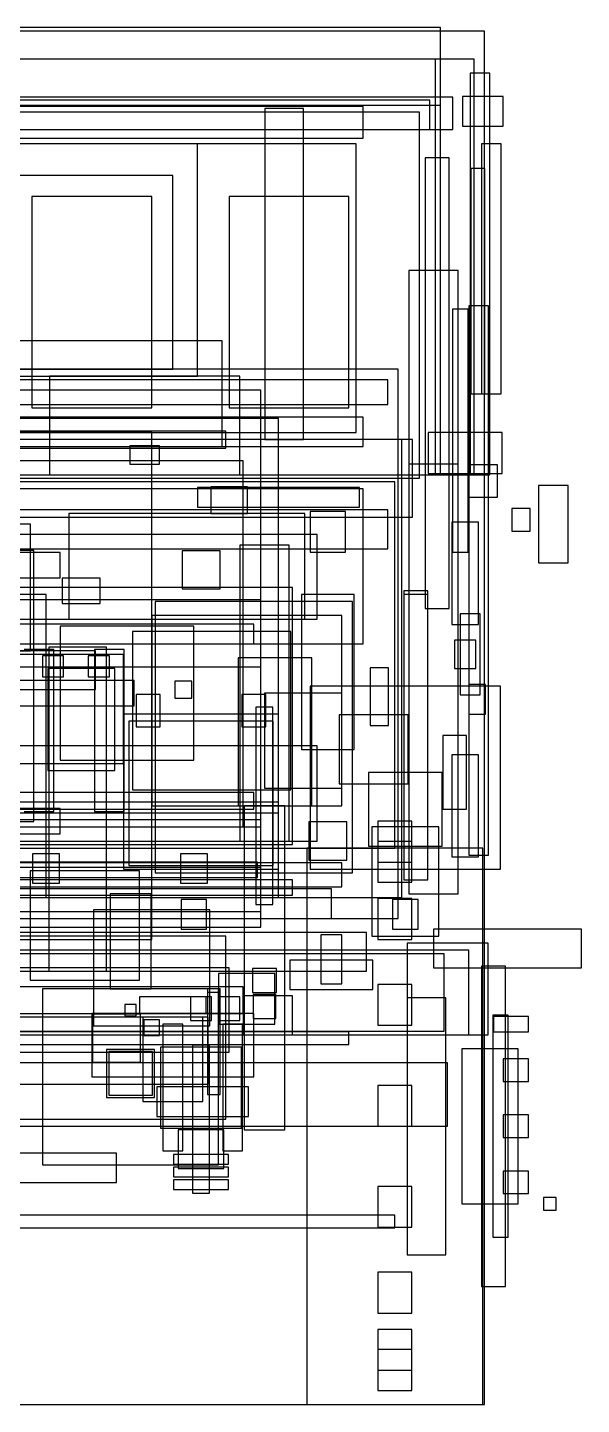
# Model space of a CAD drawing. Header units: millimetres. Extents: x 0 to 5970, y -974 to 4455.
# Drawn here: x 5184 to 5970, y 2500 to 4455 of the extents above; entities that cross this region are included whole.
import ezdxf

# ---------------------------------------------------------------- set-up
doc = ezdxf.new("R2010")
doc.units = ezdxf.units.MM

msp = doc.modelspace()

# ---------------------------------------------------------------- linework, layer by layer
at = {"layer": 'BODY'}
for p, q in [((5660, 4343), (4340, 4343)), ((5660, 4298), (5660, 4343)), ((5740, 4335), (4260, 4335)), ((5575.5, 4340), (5520.5, 4340)), ((5520.5, 4340), (5520.5, 3870)), ((5575.5, 3870), (5575.5, 4340)), ((5740, 3815), (5740, 4335)), ((4340, 4298), (5660, 4298)), ((5650, 4290), (4350, 4290)), ((5650, 3880), (5650, 4290)), ((5795, 4110), (5725, 4110)), ((5725, 4110), (5725, 3260)), ((5795, 3260), (5795, 4110)), ((5809, 4055), (5787, 4055)), ((5787, 4055), (5787, 3710)), ((5809, 3710), (5809, 4055)), ((5838, 4060), (5810, 4060)), ((5810, 4060), (5810, 3280)), ((5838, 4060), (5810, 4060)), ((5810, 4060), (5810, 3280)), ((5838, 3280), (5838, 4060)), ((5838, 3280), (5838, 4060)), ((5710, 3970), (4290, 3970)), ((5710, 3190), (5710, 3970)), ((5695, 3955), (4305, 3955)), ((5695, 3920), (5695, 3955)), ((4305, 3920), (5695, 3920)), ((5660, 3902), (4340, 3902)), ((5660, 3860), (5660, 3902)), ((4350, 3880), (5650, 3880)), ((5360, 3880), (4640, 3880)), ((5465, 3882), (5035, 3882)), ((5360, 3160), (5360, 3880)), ((5465, 3858), (5465, 3882)), ((5857.5, 3880), (5752.5, 3880)), ((5752.5, 3880), (5752.5, 3822)), ((5857.5, 3822), (5857.5, 3880)), ((5730, 3870), (4270, 3870)), ((5715, 3870), (4285, 3870)), ((4340, 3860), (5660, 3860)), ((5035, 3858), (5465, 3858)), ((5371, 3861), (5329, 3861)), ((5329, 3861), (5329, 3835)), ((5371, 3835), (5371, 3861)), ((5520.5, 3870), (5575.5, 3870)), ((5715, 3220), (5715, 3870)), ((5730, 3760), (5730, 3870)), ((5329, 3835), (5371, 3835)), ((5795, 3835), (5725, 3835)), ((5725, 3835), (5725, 3225)), ((5795, 3225), (5795, 3835)), ((4260, 3815), (5740, 3815)), ((5752.5, 3822), (5857.5, 3822)), ((5705, 3810), (4295, 3810)), ((5655, 3802), (5425, 3802)), ((5425, 3802), (5425, 3774)), ((5496, 3803), (5444, 3803)), ((5444, 3803), (5444, 3765)), ((5496, 3765), (5496, 3803)), ((5655, 3774), (5655, 3802)), ((5705, 3290), (5705, 3810)), ((5951, 3805), (5909, 3805)), ((5909, 3805), (5909, 3695)), ((5951, 3695), (5951, 3805)), ((5425, 3774), (5655, 3774)), ((4270, 3760), (5730, 3760)), ((5695, 3770), (4305, 3770)), ((5444, 3765), (5496, 3765)), ((5635, 3768), (5585, 3768)), ((5585, 3768), (5585, 3710)), ((5635, 3710), (5635, 3768)), ((5695, 3715), (5695, 3770)), ((5897, 3772), (5871, 3772)), ((5871, 3772), (5871, 3740)), ((5897, 3740), (5897, 3772)), ((5595, 3735), (4405, 3735)), ((5595, 3615), (5595, 3735)), ((5824, 3752.5), (5786, 3752.5)), ((5786, 3752.5), (5786, 3607.5)), ((5824, 3607.5), (5824, 3752.5)), ((5871, 3740), (5897, 3740)), ((4305, 3715), (5695, 3715)), ((5555, 3720), (5485, 3720)), ((5485, 3720), (5485, 3300)), ((5555, 3300), (5555, 3720)), ((5192.5, 3712.5), (4807.5, 3712.5)), ((5192.5, 3327.5), (5192.5, 3712.5)), ((5457, 3712), (5403, 3712)), ((5403, 3712), (5403, 3658)), ((5457, 3658), (5457, 3712)), ((5585, 3710), (5635, 3710)), ((5787, 3710), (5809, 3710)), ((5909, 3695), (5951, 3695)), ((5403, 3658), (5457, 3658)), ((5645, 3640), (5365, 3640)), ((5365, 3640), (5365, 3255)), ((5645, 3255), (5645, 3640)), ((5752, 3655), (5718, 3655)), ((5718, 3655), (5718, 3245)), ((5752, 3650), (5718, 3650)), ((5718, 3650), (5718, 3245)), ((5752, 3245), (5752, 3655)), ((5752, 3245), (5752, 3650)), ((5826, 3622.5), (5798, 3622.5)), ((5798, 3622.5), (5798, 3507.5)), ((5826, 3507.5), (5826, 3622.5)), ((4405, 3615), (5595, 3615)), ((5786, 3607.5), (5824, 3607.5)), ((5820, 3585), (5790, 3585)), ((5790, 3585), (5790, 3545)), ((5820, 3545), (5820, 3585)), ((5280, 3570), (4720, 3570)), ((5280, 3515), (5280, 3570)), ((5790, 3545), (5820, 3545)), ((5855, 3520), (5585, 3520)), ((5585, 3520), (5585, 3260)), ((5834, 3522), (5810, 3522)), ((5810, 3522), (5810, 3480)), ((5834, 3480), (5834, 3522)), ((5855, 3260), (5855, 3520)), ((4720, 3515), (5280, 3515)), ((5798, 3507.5), (5826, 3507.5)), ((5810, 3480), (5834, 3480)), ((5724, 3479), (5626, 3479)), ((5626, 3479), (5626, 3381)), ((5724, 3381), (5724, 3479)), ((5807, 3450), (5773, 3450)), ((5773, 3450), (5773, 3345)), ((5807, 3345), (5807, 3450)), ((5595, 3435), (4405, 3435)), ((5595, 3300), (5595, 3435)), ((5824, 3422.5), (5786, 3422.5)), ((5786, 3422.5), (5786, 3277.5)), ((5824, 3277.5), (5824, 3422.5)), ((5626, 3381), (5724, 3381)), ((5773, 3345), (5807, 3345)), ((4807.5, 3327.5), (5192.5, 3327.5)), ((5637, 3327), (5583, 3327)), ((5583, 3327), (5583, 3273)), ((5637, 3273), (5637, 3327)), ((5767.5, 3320), (5672.5, 3320)), ((5672.5, 3320), (5672.5, 3165)), ((5767.5, 3165), (5767.5, 3320)), ((4295, 3290), (5705, 3290)), ((4405, 3300), (5595, 3300)), ((5485, 3300), (5555, 3300)), ((5630, 3269), (4370, 3269)), ((5630, 3269), (4370, 3269)), ((5630, 3269), (4370, 3269)), ((5630, 3269), (4370, 3269)), ((5630, 3269), (4370, 3269)), ((5630, 3269), (4370, 3269)), ((5229, 3282), (5191, 3282)), ((5191, 3282), (5191, 3240)), ((5229, 3240), (5229, 3282)), ((5439, 3282), (5401, 3282)), ((5401, 3282), (5401, 3240)), ((5439, 3240), (5439, 3282)), ((5583, 3273), (5637, 3273)), ((5630, 3235), (5630, 3269)), ((5630, 3235), (5630, 3269)), ((5630, 3235), (5630, 3269)), ((5630, 3235), (5630, 3269)), ((5630, 3235), (5630, 3269)), ((5630, 3235), (5630, 3269)), ((5786, 3277.5), (5824, 3277.5)), ((5810, 3280), (5838, 3280)), ((5810, 3280), (5838, 3280)), ((5365, 3255), (5645, 3255)), ((5585, 3260), (5855, 3260)), ((5725, 3260), (5795, 3260)), ((4370, 3235), (5630, 3235)), ((4370, 3235), (5630, 3235)), ((4370, 3235), (5630, 3235)), ((4370, 3235), (5630, 3235)), ((4370, 3235), (5630, 3235)), ((4370, 3235), (5630, 3235)), ((5615, 3232), (4385, 3232)), ((5191, 3240), (5229, 3240)), ((5401, 3240), (5439, 3240)), ((5615, 3190), (5615, 3232)), ((5718, 3245), (5752, 3245)), ((5718, 3245), (5752, 3245)), ((4285, 3220), (5715, 3220)), ((5725, 3225), (5795, 3225)), ((4290, 3190), (5710, 3190)), ((4385, 3190), (5615, 3190)), ((5665, 3170), (4335, 3170)), ((5665, 3115), (5665, 3170)), ((5970, 3175), (5760, 3175)), ((5760, 3175), (5760, 3120)), ((5970, 3120), (5970, 3175)), ((4640, 3160), (5360, 3160)), ((5672.5, 3165), (5767.5, 3165)), ((4335, 3115), (5665, 3115)), ((5760, 3120), (5970, 3120))]:
    msp.add_line(p, q, dxfattribs=at)
at = {"layer": 'BRAKE_SYSTEM'}
for p, q in [((5537, 3119), (5503, 3119)), ((5503, 3119), (5503, 3085)), ((5537, 3085), (5537, 3119)), ((5445, 3079), (5415, 3079)), ((5415, 3079), (5415, 3045)), ((5445, 3045), (5445, 3079)), ((5485, 3079), (5455, 3079)), ((5455, 3079), (5455, 3045)), ((5485, 3045), (5485, 3079)), ((5503, 3085), (5537, 3085)), ((5536, 3082), (5504, 3082)), ((5504, 3082), (5504, 3048)), ((5536, 3048), (5536, 3082)), ((5371, 3046), (5349, 3046)), ((5349, 3046), (5349, 3024)), ((5371, 3024), (5371, 3046)), ((5415, 3045), (5445, 3045)), ((5455, 3045), (5485, 3045)), ((5504, 3048), (5536, 3048)), ((5640, 3029), (4360, 3029)), ((4360, 3011), (5640, 3011)), ((5349, 3024), (5371, 3024)), ((5640, 3011), (5640, 3029))]:
    msp.add_line(p, q, dxfattribs=at)
at = {"layer": 'CHASSIS'}
for p, q in [((5630, 3167), (5600, 3167)), ((5600, 3167), (5600, 3097)), ((5630, 3167), (5600, 3167)), ((5600, 3167), (5600, 3097)), ((5630, 3167), (5600, 3167)), ((5600, 3167), (5600, 3097)), ((5630, 3167), (5600, 3167)), ((5600, 3167), (5600, 3097)), ((5630, 3167), (5600, 3167)), ((5600, 3167), (5600, 3097)), ((5630, 3097), (5630, 3167)), ((5630, 3097), (5630, 3167)), ((5630, 3097), (5630, 3167)), ((5630, 3097), (5630, 3167)), ((5630, 3097), (5630, 3167)), ((5810, 3145), (4190, 3145)), ((5775, 3140), (4225, 3140)), ((5674, 3131), (5556, 3131)), ((5556, 3131), (5556, 3089)), ((5674, 3131), (5556, 3131)), ((5556, 3131), (5556, 3089)), ((5674, 3131), (5556, 3131)), ((5556, 3131), (5556, 3089)), ((5674, 3131), (5556, 3131)), ((5556, 3131), (5556, 3089)), ((5674, 3131), (5556, 3131)), ((5556, 3131), (5556, 3089)), ((5674, 3089), (5674, 3131)), ((5674, 3089), (5674, 3131)), ((5674, 3089), (5674, 3131)), ((5674, 3089), (5674, 3131)), ((5674, 3089), (5674, 3131)), ((5775, 3030), (5775, 3140)), ((5810, 3025), (5810, 3145)), ((5470, 3120), (4530, 3120)), ((5470, 3000), (5470, 3120)), ((5457, 3090), (5439, 3090)), ((5439, 3090), (5439, 2940)), ((5457, 2940), (5457, 3090)), ((5556, 3089), (5674, 3089)), ((5556, 3089), (5674, 3089)), ((5556, 3089), (5674, 3089)), ((5556, 3089), (5674, 3089)), ((5556, 3089), (5674, 3089)), ((5600, 3097), (5630, 3097)), ((5600, 3097), (5630, 3097)), ((5600, 3097), (5630, 3097)), ((5600, 3097), (5630, 3097)), ((5600, 3097), (5630, 3097)), ((5437.5, 3079), (5342.5, 3079)), ((5342.5, 3079), (5342.5, 3055)), ((5437.5, 3079), (5342.5, 3079)), ((5342.5, 3079), (5342.5, 3055)), ((5437.5, 3055), (5437.5, 3079)), ((5437.5, 3055), (5437.5, 3079)), ((5457, 3085), (5439, 3085)), ((5439, 3085), (5439, 2940)), ((5457, 2940), (5457, 3085)), ((5560, 3080), (5490, 3080)), ((5490, 3080), (5490, 3025)), ((5560, 3080), (5490, 3080)), ((5490, 3080), (5490, 3025)), ((5560, 3080), (5490, 3080)), ((5490, 3080), (5490, 3025)), ((5560, 3080), (5490, 3080)), ((5490, 3080), (5490, 3025)), ((5560, 3080), (5490, 3080)), ((5490, 3080), (5490, 3025)), ((5560, 3025), (5560, 3080)), ((5560, 3025), (5560, 3080)), ((5560, 3025), (5560, 3080)), ((5560, 3025), (5560, 3080)), ((5560, 3025), (5560, 3080)), ((5440, 3050), (4560, 3050)), ((5440, 3050), (4560, 3050)), ((5440, 3050), (4560, 3050)), ((5440, 3050), (4560, 3050)), ((5440, 3050), (4560, 3050)), ((5505, 3055), (5275, 3055)), ((5275, 3055), (5275, 2965)), ((5505, 3055), (5275, 3055)), ((5275, 3055), (5275, 2965)), ((5505, 3055), (5275, 3055)), ((5275, 3055), (5275, 2965)), ((5505, 3055), (5275, 3055)), ((5275, 3055), (5275, 2965)), ((5505, 3055), (5275, 3055)), ((5275, 3055), (5275, 2965)), ((5505, 3055), (5275, 3055)), ((5275, 3055), (5275, 2965)), ((5342.5, 3055), (5437.5, 3055)), ((5342.5, 3055), (5437.5, 3055)), ((5432.5, 3050), (5347.5, 3050)), ((5347.5, 3050), (5347.5, 2930)), ((5432.5, 2930), (5432.5, 3050)), ((5440, 2955), (5440, 3050)), ((5440, 2955), (5440, 3050)), ((5440, 2955), (5440, 3050)), ((5440, 2955), (5440, 3050)), ((5440, 2955), (5440, 3050)), ((5505, 2965), (5505, 3055)), ((5505, 2965), (5505, 3055)), ((5505, 2965), (5505, 3055)), ((5505, 2965), (5505, 3055)), ((5505, 2965), (5505, 3055)), ((5505, 2965), (5505, 3055)), ((5404, 3040), (5376, 3040)), ((5376, 3040), (5376, 2860)), ((5404, 3040), (5376, 3040)), ((5376, 3040), (5376, 2860)), ((5404, 3040), (5376, 3040)), ((5376, 3040), (5376, 2860)), ((5404, 3040), (5376, 3040)), ((5376, 3040), (5376, 2860)), ((5404, 2860), (5404, 3040)), ((5404, 2860), (5404, 3040)), ((5404, 2860), (5404, 3040)), ((5404, 2860), (5404, 3040)), ((5489, 3040), (5461, 3040)), ((5461, 3040), (5461, 2860)), ((5489, 3040), (5461, 3040)), ((5461, 3040), (5461, 2860)), ((5489, 3040), (5461, 3040)), ((5461, 3040), (5461, 2860)), ((5489, 3040), (5461, 3040)), ((5461, 3040), (5461, 2860)), ((5489, 2860), (5489, 3040)), ((5489, 2860), (5489, 3040)), ((5489, 2860), (5489, 3040)), ((5489, 2860), (5489, 3040)), ((4190, 3025), (5810, 3025)), ((4225, 3030), (5775, 3030)), ((5490, 3025), (5560, 3025)), ((5490, 3025), (5560, 3025)), ((5490, 3025), (5560, 3025)), ((5490, 3025), (5560, 3025)), ((5490, 3025), (5560, 3025)), ((4530, 3000), (5470, 3000)), ((5487.5, 3007.5), (5372.5, 3007.5)), ((5372.5, 3007.5), (5372.5, 2892.5)), ((5487.5, 2892.5), (5487.5, 3007.5)), ((4560, 2955), (5440, 2955)), ((4560, 2955), (5440, 2955)), ((4560, 2955), (5440, 2955)), ((4560, 2955), (5440, 2955)), ((4560, 2955), (5440, 2955)), ((5275, 2965), (5505, 2965)), ((5275, 2965), (5505, 2965)), ((5275, 2965), (5505, 2965)), ((5275, 2965), (5505, 2965)), ((5275, 2965), (5505, 2965)), ((5275, 2965), (5505, 2965)), ((5497.5, 2951), (5367.5, 2951)), ((5367.5, 2951), (5367.5, 2909)), ((5497.5, 2951), (5367.5, 2951)), ((5367.5, 2951), (5367.5, 2909)), ((5497.5, 2951), (5367.5, 2951)), ((5367.5, 2951), (5367.5, 2909)), ((5497.5, 2951), (5367.5, 2951)), ((5367.5, 2951), (5367.5, 2909)), ((5439, 2940), (5457, 2940)), ((5439, 2940), (5457, 2940)), ((5497.5, 2909), (5497.5, 2951)), ((5497.5, 2909), (5497.5, 2951)), ((5497.5, 2909), (5497.5, 2951)), ((5497.5, 2909), (5497.5, 2951)), ((5347.5, 2930), (5432.5, 2930)), ((5367.5, 2909), (5497.5, 2909)), ((5367.5, 2909), (5497.5, 2909)), ((5367.5, 2909), (5497.5, 2909)), ((5367.5, 2909), (5497.5, 2909)), ((5372.5, 2892.5), (5487.5, 2892.5)), ((5310, 2857), (4690, 2857)), ((5310, 2815), (5310, 2857)), ((5376, 2860), (5404, 2860)), ((5376, 2860), (5404, 2860)), ((5376, 2860), (5404, 2860)), ((5376, 2860), (5404, 2860)), ((5461, 2860), (5489, 2860)), ((5461, 2860), (5489, 2860)), ((5461, 2860), (5489, 2860)), ((5461, 2860), (5489, 2860)), ((4690, 2815), (5310, 2815))]:
    msp.add_line(p, q, dxfattribs=at)
at = {"layer": 'DATUM'}
for p, q in [((5934, 2794), (5916, 2794)), ((5916, 2794), (5916, 2776)), ((5934, 2776), (5934, 2794)), ((5705, 2769), (4295, 2769)), ((5705, 2769), (4295, 2769)), ((5705, 2751), (5705, 2769)), ((5705, 2751), (5705, 2769)), ((5916, 2776), (5934, 2776)), ((4295, 2751), (5705, 2751)), ((4295, 2751), (5705, 2751))]:
    msp.add_line(p, q, dxfattribs=at)
at = {"layer": 'ENGINE_BAY'}
for p, q in [((5490, 3840), (4510, 3840)), ((5490, 3320), (5490, 3840)), ((5188, 3750), (5142, 3750)), ((5188, 3570), (5188, 3750)), ((5230, 3709.865), (4980, 3709.865)), ((5230, 3673.865), (5230, 3709.865)), ((4980, 3673.865), (5230, 3673.865)), ((5287, 3673), (5233, 3673)), ((5233, 3673), (5233, 3637)), ((5287, 3637), (5287, 3673)), ((5515, 3642.5), (4485, 3642.5)), ((5210, 3650), (4790, 3650)), ((5210, 3220), (5210, 3650)), ((5233, 3637), (5287, 3637)), ((5515, 3547.5), (5515, 3642.5)), ((5647.5, 3650), (5572.5, 3650)), ((5572.5, 3650), (5572.5, 3430)), ((5647.5, 3430), (5647.5, 3650)), ((5420, 3605), (5230, 3605)), ((5230, 3605), (5230, 3415)), ((5420, 3415), (5420, 3605)), ((5142, 3570), (5188, 3570)), ((5296, 3575), (5214, 3575)), ((5214, 3575), (5214, 3115)), ((5296, 3115), (5296, 3575)), ((5587.5, 3560), (5482.5, 3560)), ((5482.5, 3560), (5482.5, 3350)), ((5587.5, 3350), (5587.5, 3560)), ((4485, 3547.5), (5515, 3547.5)), ((5307.5, 3545), (5212.5, 3545)), ((5212.5, 3545), (5212.5, 3400)), ((5307.5, 3400), (5307.5, 3545)), ((5335, 3528), (5085, 3528)), ((5335, 3492), (5335, 3528)), ((5417, 3527), (5393, 3527)), ((5393, 3527), (5393, 3503)), ((5417, 3503), (5417, 3527)), ((5372, 3508), (5338, 3508)), ((5338, 3508), (5338, 3462)), ((5372, 3462), (5372, 3508)), ((5393, 3503), (5417, 3503)), ((5522, 3508), (5488, 3508)), ((5488, 3508), (5488, 3462)), ((5522, 3462), (5522, 3508)), ((5085, 3492), (5335, 3492)), ((5540, 3480), (5320, 3480)), ((5320, 3480), (5320, 3260)), ((5540, 3260), (5540, 3480)), ((5532.5, 3470), (5327.5, 3470)), ((5327.5, 3470), (5327.5, 3265)), ((5338, 3462), (5372, 3462)), ((5488, 3462), (5522, 3462)), ((5532.5, 3265), (5532.5, 3470)), ((5572.5, 3430), (5647.5, 3430)), ((5230, 3415), (5420, 3415)), ((5212.5, 3400), (5307.5, 3400)), ((5230, 3346.135), (4980, 3346.135)), ((5230, 3310.135), (5230, 3346.135)), ((5482.5, 3350), (5587.5, 3350)), ((4510, 3320), (5490, 3320)), ((4980, 3310.135), (5230, 3310.135)), ((5327.5, 3265), (5532.5, 3265)), ((5515, 3262.5), (4485, 3262.5)), ((5342.5, 3257.5), (5187.5, 3257.5)), ((5187.5, 3257.5), (5187.5, 3102.5)), ((5320, 3260), (5540, 3260)), ((5342.5, 3102.5), (5342.5, 3257.5)), ((5515, 3177.5), (5515, 3262.5)), ((4790, 3220), (5210, 3220)), ((4485, 3177.5), (5515, 3177.5)), ((5214, 3115), (5296, 3115)), ((5187.5, 3102.5), (5342.5, 3102.5))]:
    msp.add_line(p, q, dxfattribs=at)
at = {"layer": 'EXHAUST'}
for p, q in [((5359, 3225), (5301, 3225)), ((5301, 3225), (5301, 3090)), ((5359, 3225), (5301, 3225)), ((5301, 3225), (5301, 3090)), ((5359, 3225), (5301, 3225)), ((5301, 3225), (5301, 3090)), ((5359, 3090), (5359, 3225)), ((5359, 3090), (5359, 3225)), ((5359, 3090), (5359, 3225)), ((5455, 3090), (5205, 3090)), ((5205, 3090), (5205, 2840)), ((5301, 3090), (5359, 3090)), ((5301, 3090), (5359, 3090)), ((5301, 3090), (5359, 3090)), ((5455, 2840), (5455, 3090)), ((5344, 3054), (5276, 3054)), ((5276, 3054), (5276, 2986)), ((5344, 2986), (5344, 3054)), ((5364, 3004), (5296, 3004)), ((5296, 3004), (5296, 2936)), ((5361, 3001), (5299, 3001)), ((5299, 3001), (5299, 2939)), ((5361, 2939), (5361, 3001)), ((5364, 2936), (5364, 3004)), ((5276, 2986), (5344, 2986)), ((5296, 2936), (5364, 2936)), ((5299, 2939), (5361, 2939)), ((5205, 2840), (5455, 2840))]:
    msp.add_line(p, q, dxfattribs=at)
at = {"layer": 'FRONT_DETAIL'}
for p, q in [((5560, 3660), (4440, 3660)), ((5560, 3295), (5560, 3660)), ((5630, 3620), (5360, 3620)), ((5360, 3620), (5360, 3350)), ((5630, 3350), (5630, 3620)), ((5557.5, 3597.5), (5332.5, 3597.5)), ((5332.5, 3597.5), (5332.5, 3372.5)), ((5557.5, 3372.5), (5557.5, 3597.5)), ((5320, 3565), (4680, 3565)), ((5221, 3572), (5179, 3572)), ((5221, 3342), (5221, 3572)), ((5321, 3572), (5279, 3572)), ((5279, 3572), (5279, 3342)), ((5320, 3410), (5320, 3565)), ((5321, 3342), (5321, 3572)), ((5696.1, 3546), (5670.1, 3546)), ((5670.1, 3546), (5670.1, 3464)), ((5696.1, 3464), (5696.1, 3546)), ((5670.1, 3464), (5696.1, 3464)), ((4680, 3410), (5320, 3410)), ((5772.5, 3397.5), (5667.5, 3397.5)), ((5667.5, 3397.5), (5667.5, 3292.5)), ((5772.5, 3292.5), (5772.5, 3397.5)), ((5332.5, 3372.5), (5557.5, 3372.5)), ((5360, 3350), (5630, 3350)), ((5179, 3342), (5221, 3342)), ((5279, 3342), (5321, 3342)), ((4440, 3295), (5560, 3295)), ((5667.5, 3292.5), (5772.5, 3292.5)), ((5442.5, 3202.5), (5277.5, 3202.5)), ((5277.5, 3202.5), (5277.5, 3037.5)), ((5442.5, 3037.5), (5442.5, 3202.5)), ((5837.5, 3155), (5722.5, 3155)), ((5722.5, 3155), (5722.5, 3025)), ((5837.5, 3025), (5837.5, 3155)), ((5277.5, 3037.5), (5442.5, 3037.5)), ((5722.5, 3025), (5837.5, 3025))]:
    msp.add_line(p, q, dxfattribs=at)
at = {"layer": 'FUEL_SYSTEM'}
for p, q in [((5465, 3165), (4535, 3165)), ((5465, 2905), (5465, 3165)), ((5490, 3093), (4510, 3093)), ((5490, 3093), (4510, 3093)), ((5490, 3055), (5490, 3093)), ((5490, 3055), (5490, 3093)), ((4510, 3055), (5490, 3055)), ((4510, 3055), (5490, 3055)), ((5338, 3068), (5322, 3068)), ((5322, 3068), (5322, 3052)), ((5322, 3052), (5338, 3052)), ((5338, 3052), (5338, 3068)), ((4535, 2905), (5465, 2905))]:
    msp.add_line(p, q, dxfattribs=at)
at = {"layer": 'HARD_TOP'}
for p, q in [((5770, 4455), (4230, 4455)), ((5770, 4345), (5770, 4455)), ((5770, 4410), (4230, 4410)), ((5817.5, 4410), (5762.5, 4410)), ((5762.5, 4410), (5762.5, 3820)), ((5770, 3820), (5770, 4410)), ((5817.5, 3820), (5817.5, 4410)), ((5840, 4390), (5812, 4390)), ((5812, 4390), (5812, 3820)), ((5840, 4390), (5812, 4390)), ((5812, 4390), (5812, 3820)), ((5840, 4390), (5812, 4390)), ((5812, 4390), (5812, 3820)), ((5840, 4390), (5812, 4390)), ((5812, 4390), (5812, 3820)), ((5840, 3820), (5840, 4390)), ((5840, 3820), (5840, 4390)), ((5840, 3820), (5840, 4390)), ((5840, 3820), (5840, 4390)), ((5787.5, 4356), (4212.5, 4356)), ((4230, 4345), (5770, 4345)), ((5755, 4352), (4245, 4352)), ((5755, 4352), (4245, 4352)), ((5755, 4352), (4245, 4352)), ((5755, 4352), (4245, 4352)), ((5755, 4310), (5755, 4352)), ((5755, 4310), (5755, 4352)), ((5755, 4310), (5755, 4352)), ((5755, 4310), (5755, 4352)), ((5787.5, 4310), (5787.5, 4356)), ((5859, 4357), (5801, 4357)), ((5801, 4357), (5801, 4315)), ((5859, 4315), (5859, 4357)), ((4212.5, 4310), (5787.5, 4310)), ((4245, 4310), (5755, 4310)), ((4245, 4310), (5755, 4310)), ((4245, 4310), (5755, 4310)), ((4245, 4310), (5755, 4310)), ((5801, 4315), (5859, 4315)), ((5425, 4290), (4575, 4290)), ((5425, 3960), (5425, 4290)), ((5856, 4290), (5828, 4290)), ((5828, 4290), (5828, 3935)), ((5856, 4290), (5828, 4290)), ((5828, 4290), (5828, 3935)), ((5856, 3935), (5856, 4290)), ((5856, 3935), (5856, 4290)), ((5782, 4270), (5748, 4270)), ((5748, 4270), (5748, 3630)), ((5782, 4270), (5748, 4270)), ((5748, 4270), (5748, 3630)), ((5782, 4270), (5748, 4270)), ((5748, 4270), (5748, 3630)), ((5782, 4270), (5748, 4270)), ((5748, 4270), (5748, 3630)), ((5782, 3630), (5782, 4270)), ((5782, 3630), (5782, 4270)), ((5782, 3630), (5782, 4270)), ((5782, 3630), (5782, 4270)), ((5390, 4245), (4610, 4245)), ((5390, 3970), (5390, 4245)), ((5833, 4255), (5813, 4255)), ((5813, 4255), (5813, 3935)), ((5833, 4255), (5813, 4255)), ((5813, 4255), (5813, 3935)), ((5833, 3935), (5833, 4255)), ((5833, 3935), (5833, 4255)), ((5360, 4215), (5190, 4215)), ((5190, 4215), (5190, 3915)), ((5360, 3915), (5360, 4215)), ((5640, 4215), (5470, 4215)), ((5470, 4215), (5470, 3915)), ((5640, 3915), (5640, 4215)), ((4610, 3970), (5390, 3970)), ((4575, 3960), (5425, 3960)), ((5813, 3935), (5833, 3935)), ((5813, 3935), (5833, 3935)), ((5828, 3935), (5856, 3935)), ((5828, 3935), (5856, 3935)), ((5190, 3915), (5360, 3915)), ((5470, 3915), (5640, 3915)), ((5851, 3834), (5809, 3834)), ((5809, 3834), (5809, 3788)), ((5851, 3788), (5851, 3834)), ((4230, 3820), (5770, 3820)), ((5762.5, 3820), (5817.5, 3820)), ((5812, 3820), (5840, 3820)), ((5812, 3820), (5840, 3820)), ((5812, 3820), (5840, 3820)), ((5812, 3820), (5840, 3820)), ((5809, 3788), (5851, 3788)), ((5748, 3630), (5782, 3630)), ((5748, 3630), (5782, 3630)), ((5748, 3630), (5782, 3630)), ((5748, 3630), (5782, 3630))]:
    msp.add_line(p, q, dxfattribs=at)
at = {"layer": 'INTERIOR'}
for p, q in [((5460, 4010), (5160, 4010)), ((5460, 3860), (5460, 4010)), ((5485, 3960), (5215, 3960)), ((5215, 3960), (5215, 3820)), ((5485, 3820), (5485, 3960)), ((5515, 3940), (5105, 3940)), ((5515, 3320), (5515, 3940)), ((5540, 3900), (4460, 3900)), ((5540, 3340), (5540, 3900)), ((5160, 3860), (5460, 3860)), ((5215, 3820), (5485, 3820)), ((5660, 3800), (4340, 3800)), ((5660, 3580), (5660, 3800)), ((5577.5, 3765), (5242.5, 3765)), ((5242.5, 3765), (5242.5, 3615)), ((5577.5, 3615), (5577.5, 3765)), ((5505, 3608), (5115, 3608)), ((5242.5, 3615), (5577.5, 3615)), ((5505, 3580), (5505, 3608)), ((4340, 3580), (5660, 3580)), ((5115, 3580), (5505, 3580)), ((5235, 3563), (5205, 3563)), ((5205, 3563), (5205, 3533)), ((5235, 3533), (5235, 3563)), ((5300, 3563), (5270, 3563)), ((5270, 3563), (5270, 3533)), ((5300, 3533), (5300, 3563)), ((5205, 3533), (5235, 3533)), ((5270, 3533), (5300, 3533)), ((5505, 3369), (4495, 3369)), ((5505, 3345), (5505, 3369)), ((5540, 3355), (4460, 3355)), ((4495, 3345), (5505, 3345)), ((5540, 3220), (5540, 3355)), ((4460, 3340), (5540, 3340)), ((5515, 3330), (5105, 3330)), ((5515, 3200), (5515, 3330)), ((5105, 3320), (5515, 3320)), ((5510, 3270), (4490, 3270)), ((5510, 3248), (5510, 3270)), ((4490, 3248), (5510, 3248)), ((5560, 3245), (5060, 3245)), ((5560, 3223), (5560, 3245)), ((4460, 3220), (5540, 3220)), ((5060, 3223), (5560, 3223)), ((5438, 3217), (5402, 3217)), ((5402, 3217), (5402, 3175)), ((5438, 3217), (5402, 3217)), ((5402, 3217), (5402, 3175)), ((5438, 3175), (5438, 3217)), ((5438, 3175), (5438, 3217)), ((5738, 3217), (5702, 3217)), ((5702, 3217), (5702, 3175)), ((5738, 3217), (5702, 3217)), ((5702, 3217), (5702, 3175)), ((5738, 3175), (5738, 3217)), ((5738, 3175), (5738, 3217)), ((5105, 3200), (5515, 3200)), ((5402, 3175), (5438, 3175)), ((5402, 3175), (5438, 3175)), ((5702, 3175), (5738, 3175)), ((5702, 3175), (5738, 3175))]:
    msp.add_line(p, q, dxfattribs=at)
at = {"layer": 'OVERALL'}
for p, q in [((5832.5, 4450), (4167.5, 4450)), ((5832.5, 2500), (5832.5, 4450)), ((4167.5, 2500), (5832.5, 2500))]:
    msp.add_line(p, q, dxfattribs=at)
at = {"layer": 'RUNNING_GEAR'}
for p, q in [((5630, 3510), (5520, 3510)), ((5520, 3510), (5520, 3375)), ((5630, 3510), (5520, 3510)), ((5520, 3510), (5520, 3375)), ((5630, 3375), (5630, 3510)), ((5630, 3375), (5630, 3510)), ((5532, 3490), (5508, 3490)), ((5508, 3490), (5508, 3210)), ((5532, 3490), (5508, 3490)), ((5508, 3490), (5508, 3210)), ((5532, 3210), (5532, 3490)), ((5532, 3210), (5532, 3490)), ((5520, 3375), (5630, 3375)), ((5520, 3375), (5630, 3375)), ((5549, 3350), (5491, 3350)), ((5491, 3350), (5491, 2890)), ((5549, 3350), (5491, 3350)), ((5491, 3350), (5491, 2890)), ((5549, 2890), (5549, 3350)), ((5549, 2890), (5549, 3350)), ((5729, 3328), (5681, 3328)), ((5681, 3328), (5681, 3270)), ((5729, 3328), (5681, 3328)), ((5681, 3328), (5681, 3270)), ((5729, 3270), (5729, 3328)), ((5729, 3270), (5729, 3328)), ((5830, 3290), (5580, 3290)), ((5580, 3290), (5580, 2500)), ((5830, 3290), (5580, 3290)), ((5580, 3290), (5580, 2500)), ((5729, 3299.455), (5681, 3299.455)), ((5681, 3299.455), (5681, 3241.455)), ((5729, 3299.455), (5681, 3299.455)), ((5681, 3299.455), (5681, 3241.455)), ((5729, 3299.455), (5681, 3299.455)), ((5681, 3299.455), (5681, 3241.455)), ((5729, 3299.455), (5681, 3299.455)), ((5681, 3299.455), (5681, 3241.455)), ((5729, 3241.455), (5729, 3299.455)), ((5729, 3241.455), (5729, 3299.455)), ((5729, 3241.455), (5729, 3299.455)), ((5729, 3241.455), (5729, 3299.455)), ((5830, 2500), (5830, 3290)), ((5830, 2500), (5830, 3290)), ((5681, 3270), (5729, 3270)), ((5681, 3270), (5729, 3270)), ((5681, 3241.455), (5729, 3241.455)), ((5681, 3241.455), (5729, 3241.455)), ((5681, 3241.455), (5729, 3241.455)), ((5681, 3241.455), (5729, 3241.455)), ((5508, 3210), (5532, 3210)), ((5508, 3210), (5532, 3210)), ((5729, 3218.165), (5681, 3218.165)), ((5681, 3218.165), (5681, 3160.165)), ((5729, 3218.165), (5681, 3218.165)), ((5681, 3218.165), (5681, 3160.165)), ((5729, 3218.165), (5681, 3218.165)), ((5681, 3218.165), (5681, 3160.165)), ((5729, 3218.165), (5681, 3218.165)), ((5681, 3218.165), (5681, 3160.165)), ((5729, 3160.165), (5729, 3218.165)), ((5729, 3160.165), (5729, 3218.165)), ((5729, 3160.165), (5729, 3218.165)), ((5729, 3160.165), (5729, 3218.165)), ((5681, 3160.165), (5729, 3160.165)), ((5681, 3160.165), (5729, 3160.165)), ((5681, 3160.165), (5729, 3160.165)), ((5681, 3160.165), (5729, 3160.165)), ((5535, 3112), (5455, 3112)), ((5455, 3112), (5455, 3040)), ((5535, 3112), (5455, 3112)), ((5455, 3112), (5455, 3040)), ((5535, 3040), (5535, 3112)), ((5535, 3040), (5535, 3112)), ((5862, 3122.5), (5828, 3122.5)), ((5828, 3122.5), (5828, 2667.5)), ((5862, 3122.5), (5828, 3122.5)), ((5828, 3122.5), (5828, 2667.5)), ((5862, 2667.5), (5862, 3122.5)), ((5862, 2667.5), (5862, 3122.5)), ((5729, 3096.506), (5681, 3096.506)), ((5681, 3096.506), (5681, 3038.506)), ((5729, 3096.506), (5681, 3096.506)), ((5681, 3096.506), (5681, 3038.506)), ((5729, 3096.506), (5681, 3096.506)), ((5681, 3096.506), (5681, 3038.506)), ((5729, 3096.506), (5681, 3096.506)), ((5681, 3096.506), (5681, 3038.506)), ((5729, 3038.506), (5729, 3096.506)), ((5729, 3038.506), (5729, 3096.506)), ((5729, 3038.506), (5729, 3096.506)), ((5729, 3038.506), (5729, 3096.506)), ((5777.5, 3077.5), (5722.5, 3077.5)), ((5722.5, 3077.5), (5722.5, 2712.5)), ((5777.5, 3077.5), (5722.5, 3077.5)), ((5722.5, 3077.5), (5722.5, 2712.5)), ((5777.5, 2712.5), (5777.5, 3077.5)), ((5777.5, 2712.5), (5777.5, 3077.5)), ((5866, 3052.5), (5844, 3052.5)), ((5844, 3052.5), (5844, 2737.5)), ((5866, 3052.5), (5844, 3052.5)), ((5844, 3052.5), (5844, 2737.5)), ((5895, 3051), (5845, 3051)), ((5845, 3051), (5845, 3029)), ((5895, 3051), (5845, 3051)), ((5845, 3051), (5845, 3029)), ((5866, 2737.5), (5866, 3052.5)), ((5866, 2737.5), (5866, 3052.5)), ((5895, 3029), (5895, 3051)), ((5895, 3029), (5895, 3051)), ((5455, 3040), (5535, 3040)), ((5455, 3040), (5535, 3040)), ((5681, 3038.506), (5729, 3038.506)), ((5681, 3038.506), (5729, 3038.506)), ((5681, 3038.506), (5729, 3038.506)), ((5681, 3038.506), (5729, 3038.506)), ((5845, 3029), (5895, 3029)), ((5845, 3029), (5895, 3029)), ((5442, 3010), (5418, 3010)), ((5418, 3010), (5418, 2800)), ((5442, 3010), (5418, 3010)), ((5418, 3010), (5418, 2800)), ((5442, 3010), (5418, 3010)), ((5418, 3010), (5418, 2800)), ((5442, 3010), (5418, 3010)), ((5418, 3010), (5418, 2800)), ((5442, 2800), (5442, 3010)), ((5442, 2800), (5442, 3010)), ((5442, 2800), (5442, 3010)), ((5442, 2800), (5442, 3010)), ((5880, 3005), (5800, 3005)), ((5800, 3005), (5800, 2785)), ((5880, 3005), (5800, 3005)), ((5800, 3005), (5800, 2785)), ((5880, 2785), (5880, 3005)), ((5880, 2785), (5880, 3005)), ((5780, 2985), (4220, 2985)), ((5780, 2985), (4220, 2985)), ((5780, 2895), (5780, 2985)), ((5780, 2895), (5780, 2985)), ((5895, 2990.674), (5859, 2990.674)), ((5859, 2990.674), (5859, 2958.674)), ((5895, 2990.674), (5859, 2990.674)), ((5859, 2990.674), (5859, 2958.674)), ((5895, 2990.674), (5859, 2990.674)), ((5859, 2990.674), (5859, 2958.674)), ((5895, 2990.674), (5859, 2990.674)), ((5859, 2990.674), (5859, 2958.674)), ((5895, 2958.674), (5895, 2990.674)), ((5895, 2958.674), (5895, 2990.674)), ((5895, 2958.674), (5895, 2990.674)), ((5895, 2958.674), (5895, 2990.674)), ((5729, 2953), (5681, 2953)), ((5681, 2953), (5681, 2895)), ((5729, 2953), (5681, 2953)), ((5681, 2953), (5681, 2895)), ((5729, 2953), (5681, 2953)), ((5681, 2953), (5681, 2895)), ((5729, 2953), (5681, 2953)), ((5681, 2953), (5681, 2895)), ((5729, 2895), (5729, 2953)), ((5729, 2895), (5729, 2953)), ((5729, 2895), (5729, 2953)), ((5729, 2895), (5729, 2953)), ((5859, 2958.674), (5895, 2958.674)), ((5859, 2958.674), (5895, 2958.674)), ((5859, 2958.674), (5895, 2958.674)), ((5859, 2958.674), (5895, 2958.674)), ((4220, 2895), (5780, 2895)), ((4220, 2895), (5780, 2895)), ((5681, 2895), (5729, 2895)), ((5681, 2895), (5729, 2895)), ((5681, 2895), (5729, 2895)), ((5681, 2895), (5729, 2895)), ((5895, 2911), (5859, 2911)), ((5859, 2911), (5859, 2879)), ((5895, 2911), (5859, 2911)), ((5859, 2911), (5859, 2879)), ((5895, 2911), (5859, 2911)), ((5859, 2911), (5859, 2879)), ((5895, 2911), (5859, 2911)), ((5859, 2911), (5859, 2879)), ((5895, 2879), (5895, 2911)), ((5895, 2879), (5895, 2911)), ((5895, 2879), (5895, 2911)), ((5895, 2879), (5895, 2911)), ((5462.5, 2890), (5397.5, 2890)), ((5397.5, 2890), (5397.5, 2835)), ((5462.5, 2890), (5397.5, 2890)), ((5397.5, 2890), (5397.5, 2835)), ((5462.5, 2835), (5462.5, 2890)), ((5462.5, 2835), (5462.5, 2890)), ((5491, 2890), (5549, 2890)), ((5491, 2890), (5549, 2890)), ((5859, 2879), (5895, 2879)), ((5859, 2879), (5895, 2879)), ((5859, 2879), (5895, 2879)), ((5859, 2879), (5895, 2879)), ((5469, 2855), (5391, 2855)), ((5391, 2855), (5391, 2841)), ((5469, 2855), (5391, 2855)), ((5391, 2855), (5391, 2841)), ((5469, 2841), (5469, 2855)), ((5469, 2841), (5469, 2855)), ((5391, 2841), (5469, 2841)), ((5391, 2841), (5469, 2841)), ((5469, 2837), (5391, 2837)), ((5391, 2837), (5391, 2823)), ((5469, 2837), (5391, 2837)), ((5391, 2837), (5391, 2823)), ((5397.5, 2835), (5462.5, 2835)), ((5397.5, 2835), (5462.5, 2835)), ((5469, 2823), (5469, 2837)), ((5469, 2823), (5469, 2837)), ((5391, 2823), (5469, 2823)), ((5391, 2823), (5469, 2823)), ((5469, 2819), (5391, 2819)), ((5391, 2819), (5391, 2805)), ((5469, 2819), (5391, 2819)), ((5391, 2819), (5391, 2805)), ((5469, 2805), (5469, 2819)), ((5469, 2805), (5469, 2819)), ((5895, 2831.326), (5859, 2831.326)), ((5859, 2831.326), (5859, 2799.326)), ((5895, 2831.326), (5859, 2831.326)), ((5859, 2831.326), (5859, 2799.326)), ((5895, 2831.326), (5859, 2831.326)), ((5859, 2831.326), (5859, 2799.326)), ((5895, 2831.326), (5859, 2831.326)), ((5859, 2831.326), (5859, 2799.326)), ((5895, 2799.326), (5895, 2831.326)), ((5895, 2799.326), (5895, 2831.326)), ((5895, 2799.326), (5895, 2831.326)), ((5895, 2799.326), (5895, 2831.326)), ((5391, 2805), (5469, 2805)), ((5391, 2805), (5469, 2805)), ((5418, 2800), (5442, 2800)), ((5418, 2800), (5442, 2800)), ((5418, 2800), (5442, 2800)), ((5418, 2800), (5442, 2800)), ((5729, 2809.494), (5681, 2809.494)), ((5681, 2809.494), (5681, 2751.494)), ((5729, 2809.494), (5681, 2809.494)), ((5681, 2809.494), (5681, 2751.494)), ((5729, 2809.494), (5681, 2809.494)), ((5681, 2809.494), (5681, 2751.494)), ((5729, 2809.494), (5681, 2809.494)), ((5681, 2809.494), (5681, 2751.494)), ((5729, 2751.494), (5729, 2809.494)), ((5729, 2751.494), (5729, 2809.494)), ((5729, 2751.494), (5729, 2809.494)), ((5729, 2751.494), (5729, 2809.494)), ((5859, 2799.326), (5895, 2799.326)), ((5859, 2799.326), (5895, 2799.326)), ((5859, 2799.326), (5895, 2799.326)), ((5859, 2799.326), (5895, 2799.326)), ((5800, 2785), (5880, 2785)), ((5800, 2785), (5880, 2785)), ((5681, 2751.494), (5729, 2751.494)), ((5681, 2751.494), (5729, 2751.494)), ((5681, 2751.494), (5729, 2751.494)), ((5681, 2751.494), (5729, 2751.494)), ((5844, 2737.5), (5866, 2737.5)), ((5844, 2737.5), (5866, 2737.5)), ((5722.5, 2712.5), (5777.5, 2712.5)), ((5722.5, 2712.5), (5777.5, 2712.5)), ((5729, 2687.835), (5681, 2687.835)), ((5681, 2687.835), (5681, 2629.835)), ((5729, 2687.835), (5681, 2687.835)), ((5681, 2687.835), (5681, 2629.835)), ((5729, 2687.835), (5681, 2687.835)), ((5681, 2687.835), (5681, 2629.835)), ((5729, 2687.835), (5681, 2687.835)), ((5681, 2687.835), (5681, 2629.835)), ((5729, 2629.835), (5729, 2687.835)), ((5729, 2629.835), (5729, 2687.835)), ((5729, 2629.835), (5729, 2687.835)), ((5729, 2629.835), (5729, 2687.835)), ((5828, 2667.5), (5862, 2667.5)), ((5828, 2667.5), (5862, 2667.5)), ((5681, 2629.835), (5729, 2629.835)), ((5681, 2629.835), (5729, 2629.835)), ((5681, 2629.835), (5729, 2629.835)), ((5681, 2629.835), (5729, 2629.835)), ((5729, 2606.545), (5681, 2606.545)), ((5681, 2606.545), (5681, 2548.545)), ((5729, 2606.545), (5681, 2606.545)), ((5681, 2606.545), (5681, 2548.545)), ((5729, 2606.545), (5681, 2606.545)), ((5681, 2606.545), (5681, 2548.545)), ((5729, 2606.545), (5681, 2606.545)), ((5681, 2606.545), (5681, 2548.545)), ((5729, 2548.545), (5729, 2606.545)), ((5729, 2548.545), (5729, 2606.545)), ((5729, 2548.545), (5729, 2606.545)), ((5729, 2548.545), (5729, 2606.545)), ((5729, 2578), (5681, 2578)), ((5681, 2578), (5681, 2520)), ((5729, 2578), (5681, 2578)), ((5681, 2578), (5681, 2520)), ((5729, 2520), (5729, 2578)), ((5729, 2520), (5729, 2578)), ((5681, 2548.545), (5729, 2548.545)), ((5681, 2548.545), (5729, 2548.545)), ((5681, 2548.545), (5729, 2548.545)), ((5681, 2548.545), (5729, 2548.545)), ((5681, 2520), (5729, 2520)), ((5681, 2520), (5729, 2520)), ((5580, 2500), (5830, 2500)), ((5580, 2500), (5830, 2500))]:
    msp.add_line(p, q, dxfattribs=at)

doc.saveas('drawing.dxf')
